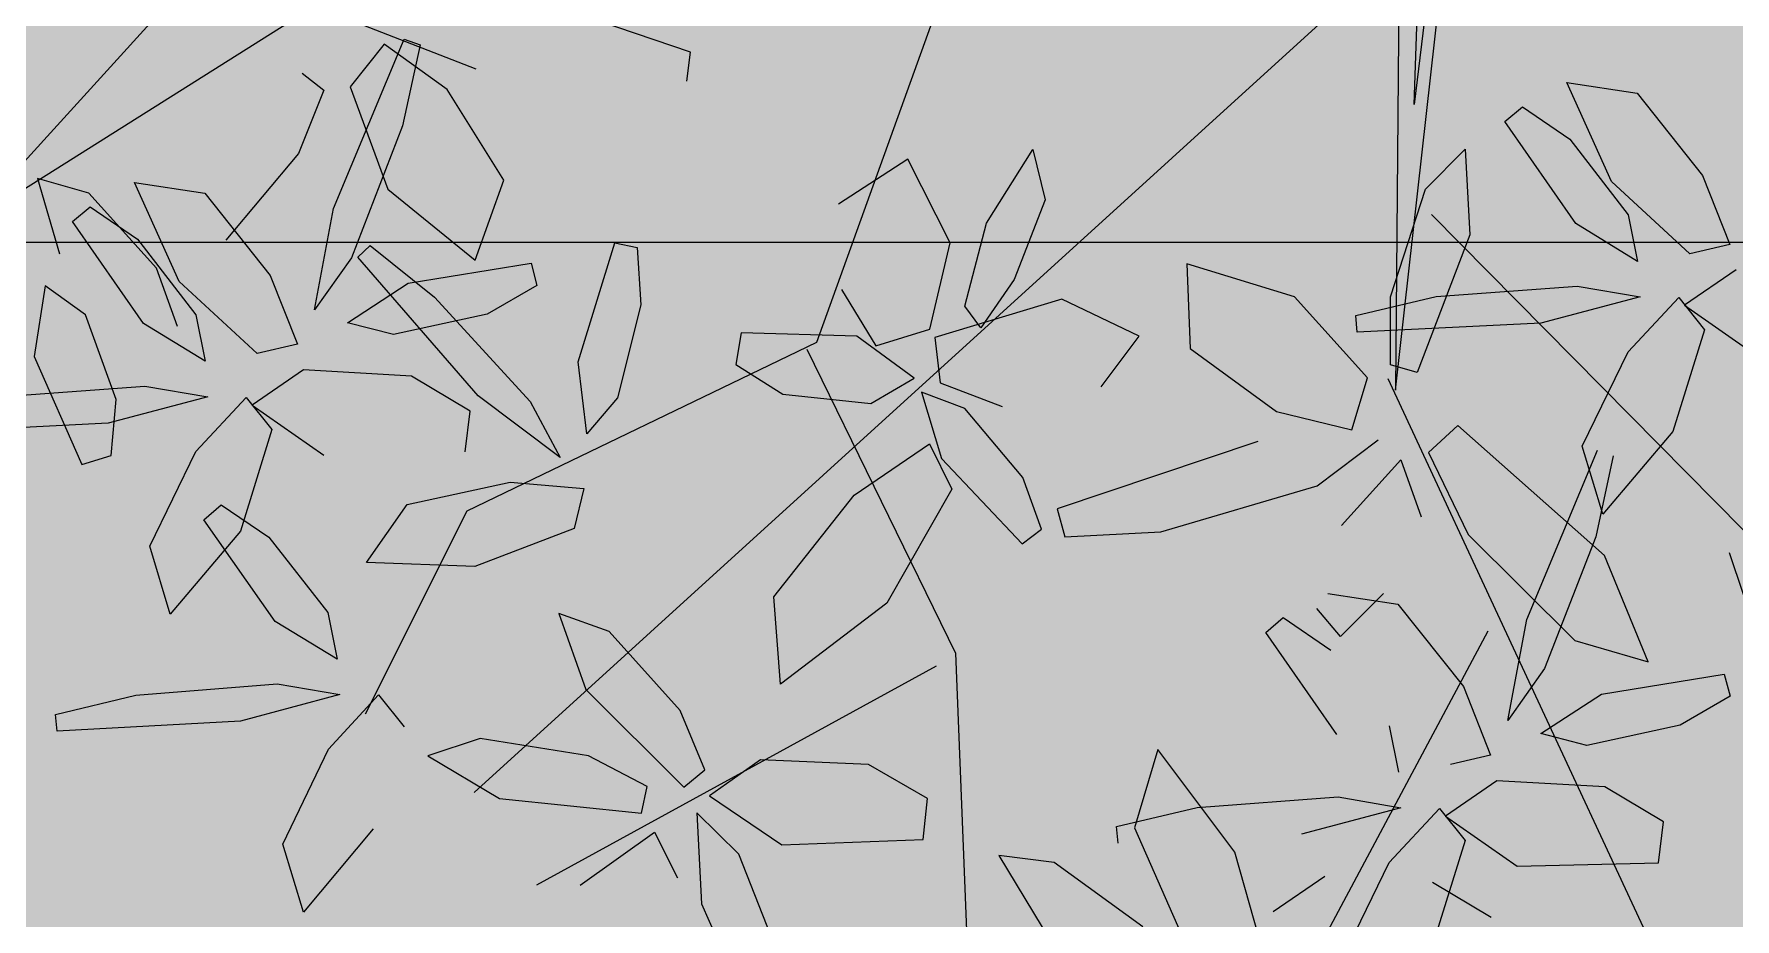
# Model space of a CAD drawing. Header units: metres. Extents: x 349703 to 349913, y 9282546 to 9282694.
# Drawn here: x 349804.349 to 349805.421, y 9282625.291 to 9282625.848 of the extents above; entities that cross this region are included whole.
import ezdxf

# ---------------------------------------------------------------- set-up
doc = ezdxf.new("R2010")
doc.units = ezdxf.units.M
doc.header["$LTSCALE"] = 0.25
doc.layers.add('AREA-VERDE', color=3, linetype='CONTINUOUS', lineweight=9)
doc.layers.add('ARQ-FONDO', color=253, linetype='CONTINUOUS', lineweight=9)

# ---------------------------------------------------------------- blocks, each defined once
blk = doc.blocks.new('ARR2')
at = {"layer": 'ARQ-FONDO', "lineweight": 5}
for p, q in [((2740.9216, 1213.7321), (2740.9402, 1214.2786)), ((2740.9114, 1214.2586), (2740.9047, 1213.4719)), ((2740.9849, 1214.2535), (2740.9216, 1213.7321)), ((2740.6354, 1214.2321), (2740.3772, 1213.5152)), ((2740.9047, 1213.4719), (2740.9909, 1214.2402)), ((2739.6024, 1213.6218), (2740.5631, 1214.2272)), ((2739.9988, 1214.0577), (2739.6024, 1213.6218)), ((2740.9133, 1213.8764), (2740.0653, 1213.1056)), ((2739.9645, 1213.8042), (2740.0667, 1213.7646)), ((2740.2623, 1213.7796), (2740.1793, 1213.808)), ((2739.9372, 1213.6373), (2740.0016, 1213.7916)), ((2739.9832, 1213.7869), (2739.9522, 1213.7483)), ((2740.0407, 1213.7457), (2739.9832, 1213.7869)), ((2740.016, 1213.7864), (2740, 1213.7127)), ((2740.0016, 1213.7916), (2740.016, 1213.7864)), ((2740.259, 1213.7534), (2740.2623, 1213.7796)), ((2739.9086, 1213.7605), (2739.9284, 1213.7452)), ((2741.0609, 1213.7521), (2741.1248, 1213.7423)), ((2741.1016, 1213.662), (2741.0609, 1213.7521)), ((2739.9284, 1213.7452), (2739.9053, 1213.6876)), ((2739.9522, 1213.7483), (2739.9865, 1213.6551)), ((2740.0922, 1213.6632), (2740.0407, 1213.7457)), ((2741.1248, 1213.7423), (2741.1845, 1213.6673)), ((2741.0044, 1213.7167), (2741.0204, 1213.7301)), ((2741.0204, 1213.7301), (2741.0635, 1213.7005)), ((2740, 1213.7127), (2739.9534, 1213.5926)), ((2741.0691, 1213.6236), (2741.0044, 1213.7167)), ((2740.532, 1213.6241), (2740.5743, 1213.6911)), ((2740.5743, 1213.6911), (2740.5856, 1213.6453)), ((2740.9321, 1213.655), (2740.9682, 1213.6913)), ((2740.9682, 1213.6913), (2740.9723, 1213.6134)), ((2741.0635, 1213.7005), (2741.1168, 1213.6316)), ((2739.9053, 1213.6876), (2739.8391, 1213.6086)), ((2740.4603, 1213.6823), (2740.3971, 1213.6412)), ((2740.4991, 1213.606), (2740.4603, 1213.6823)), ((2739.6676, 1213.6646), (2739.6876, 1213.596)), ((2739.7143, 1213.6513), (2739.6676, 1213.6646)), ((2739.7558, 1213.6611), (2739.8198, 1213.6513)), ((2739.7965, 1213.571), (2739.7558, 1213.6611)), ((2740.0663, 1213.5903), (2740.0922, 1213.6632)), ((2741.1728, 1213.5962), (2741.1016, 1213.662)), ((2741.1845, 1213.6673), (2741.2093, 1213.6047)), ((2739.7759, 1213.583), (2739.7143, 1213.6513)), ((2739.8198, 1213.6513), (2739.8795, 1213.5763)), ((2739.9865, 1213.6551), (2740.0663, 1213.5903)), ((2740.5856, 1213.6453), (2740.5573, 1213.5728)), ((2740.9002, 1213.5569), (2740.9321, 1213.655)), ((2739.6994, 1213.6256), (2739.7153, 1213.639)), ((2739.7153, 1213.639), (2739.7585, 1213.6094)), ((2739.9198, 1213.5452), (2739.9372, 1213.6373)), ((2740.9374, 1213.632), (2741.6198, 1212.9417)), ((2741.1168, 1213.6316), (2741.1252, 1213.5892)), ((2739.764, 1213.5325), (2739.6994, 1213.6256)), ((2740.5122, 1213.5484), (2740.532, 1213.6241)), ((2740.9723, 1213.6134), (2740.9243, 1213.4881)), ((2741.1252, 1213.5892), (2741.0691, 1213.6236)), ((2739.7585, 1213.6094), (2739.8118, 1213.5405)), ((2739.9593, 1213.5932), (2739.9704, 1213.6037)), ((2739.9704, 1213.6037), (2740.0293, 1213.5567)), ((2740.1602, 1213.4977), (2740.1934, 1213.6061)), ((2740.1934, 1213.6061), (2740.2138, 1213.6018)), ((2740.2138, 1213.6018), (2740.2172, 1213.5496)), ((2740.4805, 1213.5274), (2740.4991, 1213.606)), ((2741.2093, 1213.6047), (2741.1728, 1213.5962)), ((2739.7951, 1213.53), (2739.7759, 1213.583)), ((2739.9534, 1213.5926), (2739.9198, 1213.5452)), ((2740.069, 1213.4669), (2739.9593, 1213.5932)), ((2740.0052, 1213.5693), (2740.1171, 1213.5876)), ((2740.1171, 1213.5876), (2740.1223, 1213.5674)), ((2740.7145, 1213.5871), (2740.7177, 1213.5098)), ((2740.8127, 1213.5568), (2740.7145, 1213.5871)), ((2741.215, 1213.5814), (2741.168, 1213.5493)), ((2739.6743, 1213.5669), (2739.6645, 1213.5025)), ((2739.7111, 1213.5406), (2739.6743, 1213.5669)), ((2739.8677, 1213.5052), (2739.7965, 1213.571)), ((2739.8795, 1213.5763), (2739.9042, 1213.5137)), ((2739.95, 1213.5334), (2740.0052, 1213.5693)), ((2740.1223, 1213.5674), (2740.077, 1213.5412)), ((2740.5573, 1213.5728), (2740.5269, 1213.5286)), ((2740.9418, 1213.5571), (2741.0703, 1213.5667)), ((2741.0703, 1213.5667), (2741.1275, 1213.5568)), ((2740.0293, 1213.5567), (2740.1162, 1213.4616)), ((2740.2172, 1213.5496), (2740.196, 1213.4651)), ((2740.4001, 1213.5635), (2740.4311, 1213.5124)), ((2740.6007, 1213.5547), (2740.485, 1213.5199)), ((2740.6711, 1213.5211), (2740.6007, 1213.5547)), ((2740.8793, 1213.4831), (2740.8127, 1213.5568)), ((2740.8685, 1213.5399), (2740.9418, 1213.5571)), ((2740.9003, 1213.4949), (2740.9002, 1213.5569)), ((2741.1275, 1213.5568), (2741.037, 1213.5329)), ((2741.1168, 1213.507), (2741.1627, 1213.5563)), ((2741.1627, 1213.5563), (2741.1861, 1213.527)), ((2741.168, 1213.5493), (2741.2335, 1213.5036)), ((2739.739, 1213.4633), (2739.7111, 1213.5406)), ((2739.8118, 1213.5405), (2739.8201, 1213.4982)), ((2740.077, 1213.5412), (2739.9919, 1213.5227)), ((2740.5269, 1213.5286), (2740.5122, 1213.5484)), ((2740.8699, 1213.5247), (2740.8685, 1213.5399)), ((2739.8201, 1213.4982), (2739.764, 1213.5325)), ((2739.9919, 1213.5227), (2739.95, 1213.5334)), ((2740.3086, 1213.5241), (2740.3038, 1213.4953)), ((2740.414, 1213.5212), (2740.3086, 1213.5241)), ((2740.4661, 1213.4829), (2740.414, 1213.5212)), ((2740.4311, 1213.5124), (2740.4805, 1213.5274)), ((2740.485, 1213.5199), (2740.49, 1213.4785)), ((2740.6365, 1213.4749), (2740.6711, 1213.5211)), ((2741.037, 1213.5329), (2740.8699, 1213.5247)), ((2741.1861, 1213.527), (2741.1573, 1213.4344)), ((2739.9042, 1213.5137), (2739.8677, 1213.5052)), ((2740.3772, 1213.5152), (2740.0587, 1213.3619)), ((2740.3684, 1213.5093), (2740.5038, 1213.2324)), ((2740.7177, 1213.5098), (2740.7962, 1213.4524)), ((2741.0748, 1213.4209), (2741.1168, 1213.507)), ((2739.6645, 1213.5025), (2739.708, 1213.4044)), ((2739.9099, 1213.4904), (2739.863, 1213.4583)), ((2740.0082, 1213.4848), (2739.9099, 1213.4904)), ((2740.1678, 1213.4323), (2740.1602, 1213.4977)), ((2740.3038, 1213.4953), (2740.3466, 1213.4683)), ((2740.9243, 1213.4881), (2740.9003, 1213.4949)), ((2739.6368, 1213.4661), (2739.7653, 1213.4757)), ((2739.7653, 1213.4757), (2739.8225, 1213.4658)), ((2740.0617, 1213.4529), (2740.0082, 1213.4848)), ((2740.4268, 1213.4599), (2740.4661, 1213.4829)), ((2740.49, 1213.4785), (2740.5462, 1213.457)), ((2740.865, 1213.4358), (2740.8793, 1213.4831)), ((2740.8976, 1213.4825), (2741.2131, 1212.8057)), ((2739.8225, 1213.4658), (2739.7319, 1213.4419)), ((2739.7347, 1213.4124), (2739.739, 1213.4633)), ((2739.8118, 1213.416), (2739.8577, 1213.4653)), ((2739.8577, 1213.4653), (2739.881, 1213.436)), ((2739.863, 1213.4583), (2739.9284, 1213.4126)), ((2740.1438, 1213.4105), (2740.069, 1213.4669)), ((2740.1162, 1213.4616), (2740.1438, 1213.4105)), ((2740.196, 1213.4651), (2740.1678, 1213.4323)), ((2740.3466, 1213.4683), (2740.4268, 1213.4599)), ((2740.4728, 1213.4701), (2740.491, 1213.4098)), ((2740.5122, 1213.4553), (2740.4728, 1213.4701)), ((2739.7319, 1213.4419), (2739.5649, 1213.4336)), ((2740.0572, 1213.4157), (2740.0617, 1213.4529)), ((2740.5652, 1213.3924), (2740.5122, 1213.4553)), ((2740.7962, 1213.4524), (2740.865, 1213.4358)), ((2739.881, 1213.436), (2739.8523, 1213.3434)), ((2740.7793, 1213.4252), (2740.5966, 1213.3638)), ((2740.8332, 1213.3848), (2740.8888, 1213.4267)), ((2740.9615, 1213.4397), (2740.9349, 1213.4152)), ((2741.095, 1213.3213), (2740.9615, 1213.4397)), ((2741.1573, 1213.4344), (2741.0935, 1213.3589)), ((2739.708, 1213.4044), (2739.7347, 1213.4124)), ((2739.7698, 1213.3299), (2739.8118, 1213.416)), ((2740.4116, 1213.3762), (2740.48, 1213.4232)), ((2740.48, 1213.4232), (2740.5005, 1213.3817)), ((2740.491, 1213.4098), (2740.5646, 1213.3319)), ((2740.9349, 1213.4152), (2740.9708, 1213.3404)), ((2741.0243, 1213.2631), (2741.0888, 1213.4174)), ((2741.0935, 1213.3589), (2741.0748, 1213.4209)), ((2741.1031, 1213.4122), (2741.0871, 1213.3385)), ((2740.8555, 1213.3486), (2740.9097, 1213.4086)), ((2740.9097, 1213.4086), (2740.9282, 1213.3565)), ((2740.0044, 1213.3679), (2740.098, 1213.3881)), ((2740.098, 1213.3881), (2740.1651, 1213.3825)), ((2740.1651, 1213.3825), (2740.1565, 1213.3461)), ((2740.5005, 1213.3817), (2740.4413, 1213.2779)), ((2740.5823, 1213.3455), (2740.5652, 1213.3924)), ((2740.6909, 1213.3429), (2740.8332, 1213.3848)), ((2739.819, 1213.354), (2739.8349, 1213.3675)), ((2739.8349, 1213.3675), (2739.8782, 1213.3381)), ((2739.9672, 1213.315), (2740.0044, 1213.3679)), ((2740.3382, 1213.2837), (2740.4116, 1213.3762)), ((2740.5966, 1213.3638), (2740.6033, 1213.3383)), ((2739.8841, 1213.2612), (2739.819, 1213.354)), ((2740.0587, 1213.3619), (2739.9661, 1213.1769)), ((2739.8523, 1213.3434), (2739.7884, 1213.2679)), ((2739.8782, 1213.3381), (2739.9319, 1213.2695)), ((2740.1565, 1213.3461), (2740.066, 1213.3115)), ((2740.5646, 1213.3319), (2740.5823, 1213.3455)), ((2740.6033, 1213.3383), (2740.6909, 1213.3429)), ((2740.9708, 1213.3404), (2741.0681, 1213.2439)), ((2741.0871, 1213.3385), (2741.0405, 1213.2184)), ((2739.7884, 1213.2679), (2739.7698, 1213.3299)), ((2741.135, 1213.2246), (2741.095, 1213.3213)), ((2741.2088, 1213.3241), (2741.3717, 1212.8358)), ((2740.066, 1213.3115), (2739.9672, 1213.315)), ((2740.843, 1213.2869), (2740.9069, 1213.2771)), ((2740.8937, 1213.2867), (2740.8547, 1213.2477)), ((2740.3443, 1213.2041), (2740.3382, 1213.2837)), ((2740.4413, 1213.2779), (2740.3443, 1213.2041)), ((2740.8547, 1213.2477), (2740.833, 1213.273)), ((2740.9069, 1213.2771), (2740.9666, 1213.2021)), ((2739.9404, 1213.2271), (2739.8841, 1213.2612)), ((2739.9319, 1213.2695), (2739.9404, 1213.2271)), ((2740.1423, 1213.2687), (2740.1671, 1213.1993)), ((2740.1883, 1213.2521), (2740.1423, 1213.2687)), ((2740.7865, 1213.2514), (2740.8025, 1213.2649)), ((2740.8025, 1213.2649), (2740.8457, 1213.2353)), ((2741.007, 1213.171), (2741.0243, 1213.2631)), ((2740.2529, 1213.1802), (2740.1883, 1213.2521)), ((2740.9887, 1213.2525), (2740.7458, 1212.7974)), ((2740.8512, 1213.1584), (2740.7865, 1213.2514)), ((2741.0681, 1213.2439), (2741.135, 1213.2246)), ((2740.5038, 1213.2324), (2740.5199, 1212.8292)), ((2740.4862, 1213.2206), (2740.1221, 1213.0213)), ((2741.0405, 1213.2184), (2741.007, 1213.171)), ((2741.0924, 1213.1951), (2741.2042, 1213.2134)), ((2741.2042, 1213.2134), (2741.2095, 1213.1932)), ((2739.684, 1213.1765), (2739.7572, 1213.1941)), ((2739.7572, 1213.1941), (2739.8857, 1213.2044)), ((2739.9429, 1213.1948), (2739.8525, 1213.1704)), ((2739.8857, 1213.2044), (2739.9429, 1213.1948)), ((2739.9325, 1213.1449), (2739.9781, 1213.1945)), ((2739.9781, 1213.1945), (2740.0016, 1213.1653)), ((2740.1671, 1213.1993), (2740.2562, 1213.1104)), ((2740.9666, 1213.2021), (2740.9914, 1213.1395)), ((2741.0372, 1213.1592), (2741.0924, 1213.1951)), ((2741.2095, 1213.1932), (2741.1642, 1213.167)), ((2740.2755, 1213.1263), (2740.2529, 1213.1802)), ((2739.6855, 1213.1613), (2739.684, 1213.1765)), ((2739.8525, 1213.1704), (2739.6855, 1213.1613)), ((2740.899, 1213.1664), (2740.9073, 1213.124)), ((2741.1642, 1213.167), (2741.0791, 1213.1485)), ((2740.0707, 1213.1547), (2740.0232, 1213.1389)), ((2740.1694, 1213.139), (2740.0707, 1213.1547)), ((2741.0791, 1213.1485), (2741.0372, 1213.1592)), ((2739.891, 1213.0586), (2739.9325, 1213.1449)), ((2740.0232, 1213.1389), (2740.0884, 1213.1002)), ((2740.2228, 1213.1111), (2740.1694, 1213.139)), ((2740.3262, 1213.1354), (2740.2797, 1213.1026)), ((2740.4245, 1213.1312), (2740.3262, 1213.1354)), ((2740.4784, 1213.1), (2740.4245, 1213.1312)), ((2740.6882, 1213.1446), (2740.667, 1213.0735)), ((2740.7584, 1213.0511), (2740.6882, 1213.1446)), ((2740.9914, 1213.1395), (2740.9549, 1213.131)), ((2740.2562, 1213.1104), (2740.2755, 1213.1263)), ((2740.9971, 1213.1162), (2740.9502, 1213.0841)), ((2741.0954, 1213.1107), (2740.9971, 1213.1162)), ((2740.0884, 1213.1002), (2740.2178, 1213.0866)), ((2740.2178, 1213.0866), (2740.2228, 1213.1111)), ((2740.2797, 1213.1026), (2740.3457, 1213.0578)), ((2740.4744, 1213.0627), (2740.4784, 1213.1)), ((2740.724, 1213.0919), (2740.8524, 1213.1015)), ((2740.8524, 1213.1015), (2740.9096, 1213.0916)), ((2741.1488, 1213.0788), (2741.0954, 1213.1107)), ((2740.2683, 1213.0871), (2740.2724, 1213.0041)), ((2740.3065, 1213.0494), (2740.2683, 1213.0871)), ((2740.6506, 1213.0747), (2740.724, 1213.0919)), ((2740.9096, 1213.0916), (2740.8191, 1213.0677)), ((2740.899, 1213.0418), (2740.9448, 1213.0911)), ((2740.9448, 1213.0911), (2740.9682, 1213.0618)), ((2740.9502, 1213.0841), (2741.0156, 1213.0384)), ((2739.9734, 1213.0725), (2739.9099, 1212.9967)), ((2740.1619, 1213.0213), (2740.2296, 1213.0693)), ((2740.2296, 1213.0693), (2740.2507, 1213.028)), ((2740.652, 1213.0595), (2740.6506, 1213.0747)), ((2740.667, 1213.0735), (2740.7129, 1212.9693)), ((2741.1443, 1213.0415), (2741.1488, 1213.0788)), ((2739.9099, 1212.9967), (2739.891, 1213.0586)), ((2740.3457, 1213.0578), (2740.4744, 1213.0627)), ((2740.9682, 1213.0618), (2740.9394, 1212.9692)), ((2740.3471, 1212.9459), (2740.3065, 1213.0494)), ((2740.5432, 1213.0483), (2740.5828, 1212.983)), ((2740.5936, 1213.0419), (2740.5432, 1213.0483)), ((2740.6745, 1212.9832), (2740.5936, 1213.0419)), ((2740.7896, 1212.9404), (2740.7584, 1213.0511)), ((2740.857, 1212.9557), (2740.899, 1213.0418)), ((2741.0156, 1213.0384), (2741.1443, 1213.0415)), ((2740.8403, 1213.0291), (2740.7934, 1212.997)), ((2740.992, 1212.9916), (2740.9385, 1213.0235)), ((2740.2724, 1213.0041), (2740.3312, 1212.8721))]:
    blk.add_line(p, q, dxfattribs=at)

msp = doc.modelspace()

# ---------------------------------------------------------------- hatches: boundary and pattern name
at = {"layer": 'AREA-VERDE', "lineweight": 0, "true_color": 0xc4e4b2, "transparency": 33554687}
h = msp.add_hatch(color=3, dxfattribs=at)
h.dxf.hatch_style = 1
h.paths.add_polyline_path([(349810.3413, 9282626.7246), (349798.276, 9282626.717), (349798.276, 9282620.7718), (349810.3413, 9282620.7795)])
h.paths.add_polyline_path([(349799.276, 9282625.717), (349809.6931, 9282625.717), (349809.6931, 9282621.7718), (349799.276, 9282621.7718)], flags=16)
at = {"layer": 'AREA-VERDE', "lineweight": 0, "true_color": 0xc4e4b2, "transparency": 33554610}
h = msp.add_hatch(color=3, dxfattribs=at)
h.dxf.hatch_style = 1
h.paths.add_polyline_path([(349809.6931, 9282625.717), (349799.276, 9282625.717), (349799.276, 9282621.7718), (349809.6931, 9282621.7718)])

# ---------------------------------------------------------------- linework, layer by layer
at = {"layer": 'ARQ-FONDO'}
msp.add_lwpolyline([(349799.276, 9282625.717), (349809.6931, 9282625.717), (349809.6931, 9282621.7718), (349799.276, 9282621.7718)], close=True, dxfattribs=at)

# ---------------------------------------------------------------- block references
at = {"layer": 'ARQ-FONDO', "xscale": 0.6917913537138002, "yscale": 0.6917913537138002, "zscale": 0.6917913537138002}
msp.add_blockref('ARR2', (347909.0732, 9281786.1543), dxfattribs=at)

doc.saveas('drawing.dxf')
